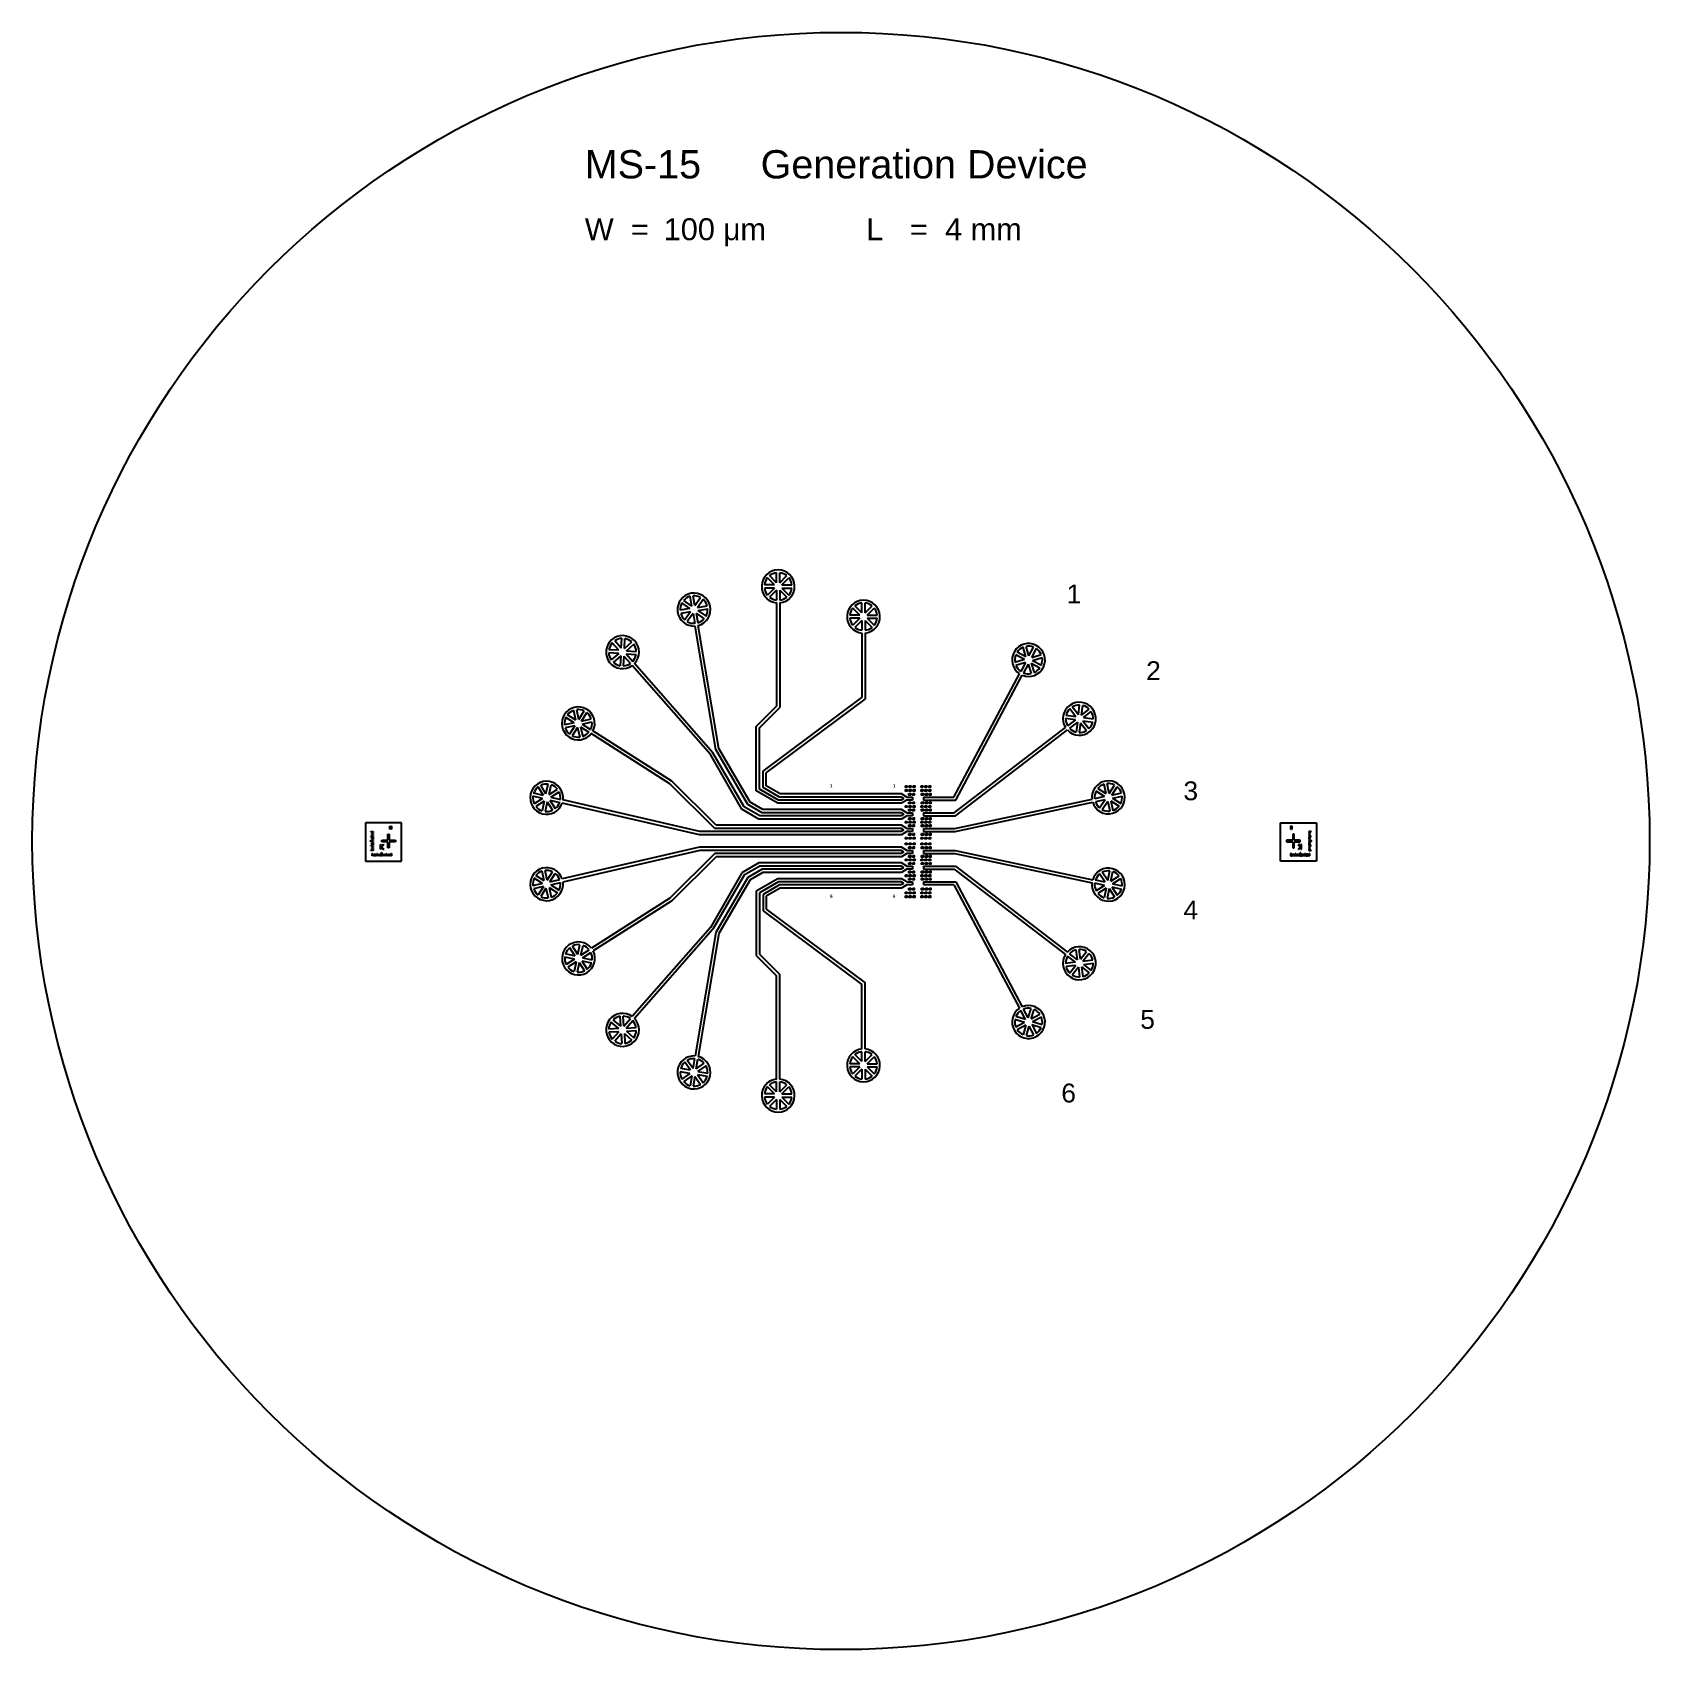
# Model space of a CAD drawing. Header units: millimetres. Extents: x -67206 to 185168, y -386 to 110577.
# Drawn here: x 133668 to 185168, y 0 to 51500 of the extents above; entities that cross this region are included whole.
import ezdxf

# ---------------------------------------------------------------- set-up
doc = ezdxf.new("R2010")
doc.units = ezdxf.units.MM
doc.layers.add('Clear', color=140, linetype='Continuous')
doc.layers.add('Opaque', color=10, linetype='Continuous')
doc.styles.get("Standard").update_dxf_attribs({"font": 'arial.ttf'})

msp = doc.modelspace()

# ---------------------------------------------------------------- linework, layer by layer
at = {"layer": 'Clear'}
for p, q in [((157368, 33333), (157368, 30046)), ((157468, 33333), (157468, 30004)), ((155438, 28665), (154773, 32596)), ((155533, 28700), (154872, 32613)), ((160084, 32372), (160084, 30322)), ((160184, 32372), (160184, 30272)), ((155258, 28503), (152769, 31339)), ((155340, 28562), (152844, 31405)), ((163013, 27150), (165101, 31077)), ((163074, 27050), (165190, 31030)), ((156719, 29396), (157368, 30046)), ((156819, 29355), (157468, 30004)), ((156935, 27975), (160084, 30322)), ((157035, 27925), (160184, 30272)), ((156719, 27347), (156719, 29396)), ((163026, 26650), (166565, 29366)), ((153973, 27575), (151466, 29173)), ((154036, 27654), (151520, 29257)), ((156819, 27404), (156819, 29355)), ((163060, 26550), (166626, 29286)), ((156262, 26764), (155258, 28503)), ((156335, 26837), (155340, 28562)), ((156449, 26914), (155438, 28665)), ((156522, 26987), (155533, 28700)), ((156935, 27453), (156935, 27975)), ((157035, 27510), (157035, 27925)), ((155398, 26150), (153973, 27575)), ((155439, 26250), (154036, 27654)), ((157405, 26950), (156719, 27347)), ((157432, 27050), (156819, 27404)), ((157459, 27150), (156935, 27453)), ((157486, 27250), (157035, 27510)), ((154913, 25950), (150544, 26960)), ((154924, 26050), (150566, 27057)), ((156832, 26550), (156335, 26837)), ((156905, 26650), (156449, 26914)), ((156932, 26750), (156522, 26987)), ((161345, 26950), (157405, 26950)), ((161332, 27050), (157432, 27050)), ((161332, 27150), (157459, 27150)), ((161345, 27250), (157486, 27250)), ((161418, 27100), (161332, 27150)), ((161418, 27100), (161332, 27050)), ((161518, 27150), (161345, 27250)), ((161518, 27050), (161345, 26950)), ((161518, 27150), (161693, 27150)), ((161693, 27050), (161518, 27050)), ((161693, 27150), (161693, 27050)), ((162043, 27150), (162043, 27050)), ((162043, 27150), (163013, 27150)), ((162043, 27050), (163074, 27050)), ((163038, 26150), (167413, 27080)), ((163049, 26050), (167433, 26982)), ((144274, 26325), (144274, 25105)), ((145419, 26325), (144274, 26325)), ((145419, 25105), (145419, 26325)), ((156805, 26450), (156262, 26764)), ((161345, 26450), (156805, 26450)), ((161332, 26550), (156832, 26550)), ((161332, 26650), (156905, 26650)), ((161345, 26750), (156932, 26750)), ((161418, 26600), (161332, 26650)), ((161418, 26600), (161332, 26550)), ((161518, 26650), (161345, 26750)), ((161518, 26550), (161345, 26450)), ((161518, 26650), (161693, 26650)), ((161693, 26550), (161518, 26550)), ((161693, 26650), (161693, 26550)), ((162043, 26650), (162043, 26550)), ((162043, 26650), (163026, 26650)), ((162043, 26550), (163060, 26550)), ((173418, 26325), (174563, 26325)), ((173418, 25105), (173418, 26325)), ((174563, 26325), (174563, 25105)), ((161345, 25950), (154913, 25950)), ((161332, 26050), (154924, 26050)), ((161332, 26150), (155398, 26150)), ((161345, 26250), (155439, 26250)), ((161418, 26100), (161332, 26150)), ((161418, 26100), (161332, 26050)), ((161518, 26150), (161345, 26250)), ((161518, 26050), (161345, 25950)), ((161518, 26150), (161693, 26150)), ((161693, 26050), (161518, 26050)), ((161693, 26150), (161693, 26050)), ((162043, 26150), (162043, 26050)), ((162043, 26150), (163038, 26150)), ((162043, 26050), (163049, 26050)), ((154913, 25550), (150544, 24541)), ((154924, 25450), (150566, 24444)), ((155398, 25350), (153973, 23925)), ((155439, 25250), (154036, 23847)), ((161345, 25550), (154913, 25550)), ((161332, 25450), (154924, 25450)), ((161332, 25350), (155398, 25350)), ((161345, 25250), (155439, 25250)), ((161418, 25400), (161332, 25450)), ((161418, 25400), (161332, 25350)), ((161518, 25450), (161345, 25550)), ((161518, 25350), (161345, 25250)), ((161518, 25450), (161693, 25450)), ((161693, 25350), (161518, 25350)), ((161693, 25450), (161693, 25350)), ((162043, 25450), (162043, 25350)), ((162043, 25450), (163049, 25450)), ((162043, 25350), (163038, 25350)), ((163038, 25350), (167413, 24421)), ((163049, 25450), (167433, 24518)), ((144274, 25105), (145419, 25105)), ((156262, 24737), (155258, 22998)), ((156805, 25050), (156262, 24737)), ((156832, 24950), (156335, 24664)), ((156905, 24850), (156449, 24587)), ((156932, 24750), (156522, 24514)), ((161345, 25050), (156805, 25050)), ((161332, 24950), (156832, 24950)), ((161332, 24850), (156905, 24850)), ((161345, 24750), (156932, 24750)), ((161418, 24900), (161332, 24950)), ((161418, 24900), (161332, 24850)), ((161518, 24950), (161345, 25050)), ((161518, 24850), (161345, 24750)), ((161518, 24950), (161693, 24950)), ((161693, 24850), (161518, 24850)), ((161693, 24950), (161693, 24850)), ((162043, 24950), (162043, 24850)), ((162043, 24950), (163060, 24950)), ((162043, 24850), (163026, 24850)), ((163026, 24850), (166565, 22135)), ((163060, 24950), (166626, 22214)), ((174563, 25105), (173418, 25105)), ((156335, 24664), (155340, 22939)), ((156449, 24587), (155438, 22836)), ((156522, 24514), (155533, 22801)), ((157405, 24550), (156719, 24154)), ((157432, 24450), (156819, 24097)), ((157459, 24350), (156935, 24048)), ((157486, 24250), (157035, 23990)), ((161345, 24550), (157405, 24550)), ((161332, 24450), (157432, 24450)), ((161332, 24350), (157459, 24350)), ((161345, 24250), (157486, 24250)), ((161418, 24400), (161332, 24450)), ((161418, 24400), (161332, 24350)), ((161518, 24450), (161345, 24550)), ((161518, 24350), (161345, 24250)), ((161518, 24450), (161693, 24450)), ((161693, 24350), (161518, 24350)), ((161693, 24450), (161693, 24350)), ((162043, 24450), (162043, 24350)), ((162043, 24450), (163074, 24450)), ((163013, 24350), (162043, 24350)), ((163013, 24350), (165101, 20424)), ((163074, 24450), (165190, 20471)), ((153973, 23925), (151474, 22334)), ((154036, 23847), (151528, 22249)), ((156719, 24154), (156719, 22105)), ((156819, 24097), (156819, 22146)), ((156935, 24048), (156935, 23525)), ((157035, 23990), (157035, 23575)), ((156935, 23525), (160084, 21178)), ((157035, 23575), (160184, 21229)), ((155258, 22998), (152769, 20162)), ((155340, 22939), (152844, 20096)), ((155438, 22836), (154773, 18905)), ((155533, 22801), (154872, 18888)), ((156819, 22146), (157468, 21497)), ((156719, 22105), (157368, 21455)), ((157368, 18167), (157368, 21455)), ((157468, 18167), (157468, 21497)), ((160084, 19128), (160084, 21178)), ((160184, 19128), (160184, 21229))]:
    msp.add_line(p, q, dxfattribs=at)
for points in [[(161468, 27510), (161518, 27510), (161518, 27460), (161468, 27460)], [(161468, 27385), (161518, 27385), (161518, 27335), (161468, 27335)], [(161593, 27510), (161643, 27510), (161643, 27460), (161593, 27460)], [(161593, 27385), (161643, 27385), (161643, 27335), (161593, 27335)], [(161718, 27510), (161768, 27510), (161768, 27460), (161718, 27460)], [(161718, 27385), (161768, 27385), (161768, 27335), (161718, 27335)], [(161968, 27510), (162018, 27510), (162018, 27460), (161968, 27460)], [(161968, 27385), (162018, 27385), (162018, 27335), (161968, 27335)], [(162093, 27510), (162143, 27510), (162143, 27460), (162093, 27460)], [(162093, 27385), (162143, 27385), (162143, 27335), (162093, 27335)], [(162218, 27510), (162268, 27510), (162268, 27460), (162218, 27460)], [(162218, 27385), (162268, 27385), (162268, 27335), (162218, 27335)], [(161468, 26875), (161518, 26875), (161518, 26825), (161468, 26825)], [(161578, 27260), (161628, 27260), (161628, 27210), (161578, 27210)], [(161578, 26990), (161628, 26990), (161628, 26940), (161578, 26940)], [(161593, 26875), (161643, 26875), (161643, 26825), (161593, 26825)], [(161703, 27260), (161753, 27260), (161753, 27210), (161703, 27210)], [(161703, 26990), (161753, 26990), (161753, 26940), (161703, 26940)], [(161718, 26875), (161768, 26875), (161768, 26825), (161718, 26825)], [(161968, 26875), (162018, 26875), (162018, 26825), (161968, 26825)], [(161983, 27260), (162033, 27260), (162033, 27210), (161983, 27210)], [(161983, 26990), (162033, 26990), (162033, 26940), (161983, 26940)], [(162093, 26875), (162143, 26875), (162143, 26825), (162093, 26825)], [(162108, 27260), (162158, 27260), (162158, 27210), (162108, 27210)], [(162108, 26990), (162158, 26990), (162158, 26940), (162108, 26940)], [(162218, 26875), (162268, 26875), (162268, 26825), (162218, 26825)], [(162233, 27260), (162283, 27260), (162283, 27210), (162233, 27210)], [(162233, 26990), (162283, 26990), (162283, 26940), (162233, 26940)], [(161468, 26375), (161518, 26375), (161518, 26325), (161468, 26325)], [(161578, 26760), (161628, 26760), (161628, 26710), (161578, 26710)], [(161578, 26490), (161628, 26490), (161628, 26440), (161578, 26440)], [(161593, 26375), (161643, 26375), (161643, 26325), (161593, 26325)], [(161703, 26760), (161753, 26760), (161753, 26710), (161703, 26710)], [(161703, 26490), (161753, 26490), (161753, 26440), (161703, 26440)], [(161718, 26375), (161768, 26375), (161768, 26325), (161718, 26325)], [(161968, 26375), (162018, 26375), (162018, 26325), (161968, 26325)], [(161983, 26760), (162033, 26760), (162033, 26710), (161983, 26710)], [(161983, 26490), (162033, 26490), (162033, 26440), (161983, 26440)], [(162093, 26375), (162143, 26375), (162143, 26325), (162093, 26325)], [(162108, 26760), (162158, 26760), (162158, 26710), (162108, 26710)], [(162108, 26490), (162158, 26490), (162158, 26440), (162108, 26440)], [(162218, 26375), (162268, 26375), (162268, 26325), (162218, 26325)], [(162233, 26760), (162283, 26760), (162283, 26710), (162233, 26710)], [(162233, 26490), (162283, 26490), (162283, 26440), (162233, 26440)], [(161468, 25865), (161518, 25865), (161518, 25815), (161468, 25815)], [(161578, 26260), (161628, 26260), (161628, 26210), (161578, 26210)], [(161578, 25990), (161628, 25990), (161628, 25940), (161578, 25940)], [(161593, 25865), (161643, 25865), (161643, 25815), (161593, 25815)], [(161703, 26260), (161753, 26260), (161753, 26210), (161703, 26210)], [(161703, 25990), (161753, 25990), (161753, 25940), (161703, 25940)], [(161718, 25865), (161768, 25865), (161768, 25815), (161718, 25815)], [(161968, 25865), (162018, 25865), (162018, 25815), (161968, 25815)], [(161983, 26260), (162033, 26260), (162033, 26210), (161983, 26210)], [(161983, 25990), (162033, 25990), (162033, 25940), (161983, 25940)], [(162093, 25865), (162143, 25865), (162143, 25815), (162093, 25815)], [(162108, 26260), (162158, 26260), (162158, 26210), (162108, 26210)], [(162108, 25990), (162158, 25990), (162158, 25940), (162108, 25940)], [(162218, 25865), (162268, 25865), (162268, 25815), (162218, 25815)], [(162233, 26260), (162283, 26260), (162283, 26210), (162233, 26210)], [(162233, 25990), (162283, 25990), (162283, 25940), (162233, 25940)], [(161468, 25685), (161518, 25685), (161518, 25635), (161468, 25635)], [(161578, 25560), (161628, 25560), (161628, 25510), (161578, 25510)], [(161578, 25290), (161628, 25290), (161628, 25240), (161578, 25240)], [(161593, 25685), (161643, 25685), (161643, 25635), (161593, 25635)], [(161703, 25560), (161753, 25560), (161753, 25510), (161703, 25510)], [(161703, 25290), (161753, 25290), (161753, 25240), (161703, 25240)], [(161718, 25685), (161768, 25685), (161768, 25635), (161718, 25635)], [(161968, 25685), (162018, 25685), (162018, 25635), (161968, 25635)], [(161983, 25560), (162033, 25560), (162033, 25510), (161983, 25510)], [(161983, 25290), (162033, 25290), (162033, 25240), (161983, 25240)], [(162093, 25685), (162143, 25685), (162143, 25635), (162093, 25635)], [(162108, 25560), (162158, 25560), (162158, 25510), (162108, 25510)], [(162108, 25290), (162158, 25290), (162158, 25240), (162108, 25240)], [(162218, 25685), (162268, 25685), (162268, 25635), (162218, 25635)], [(162233, 25560), (162283, 25560), (162283, 25510), (162233, 25510)], [(162233, 25290), (162283, 25290), (162283, 25240), (162233, 25240)], [(161468, 25175), (161518, 25175), (161518, 25125), (161468, 25125)], [(161578, 25060), (161628, 25060), (161628, 25010), (161578, 25010)], [(161578, 24790), (161628, 24790), (161628, 24740), (161578, 24740)], [(161593, 25175), (161643, 25175), (161643, 25125), (161593, 25125)], [(161703, 25060), (161753, 25060), (161753, 25010), (161703, 25010)], [(161703, 24790), (161753, 24790), (161753, 24740), (161703, 24740)], [(161718, 25175), (161768, 25175), (161768, 25125), (161718, 25125)], [(161968, 25175), (162018, 25175), (162018, 25125), (161968, 25125)], [(161983, 25060), (162033, 25060), (162033, 25010), (161983, 25010)], [(161983, 24790), (162033, 24790), (162033, 24740), (161983, 24740)], [(162093, 25175), (162143, 25175), (162143, 25125), (162093, 25125)], [(162108, 25060), (162158, 25060), (162158, 25010), (162108, 25010)], [(162108, 24790), (162158, 24790), (162158, 24740), (162108, 24740)], [(162218, 25175), (162268, 25175), (162268, 25125), (162218, 25125)], [(162233, 25060), (162283, 25060), (162283, 25010), (162233, 25010)], [(162233, 24790), (162283, 24790), (162283, 24740), (162233, 24740)], [(161468, 24675), (161518, 24675), (161518, 24625), (161468, 24625)], [(161578, 24560), (161628, 24560), (161628, 24510), (161578, 24510)], [(161578, 24250), (161628, 24250), (161628, 24200), (161578, 24200)], [(161593, 24675), (161643, 24675), (161643, 24625), (161593, 24625)], [(161703, 24560), (161753, 24560), (161753, 24510), (161703, 24510)], [(161703, 24250), (161753, 24250), (161753, 24200), (161703, 24200)], [(161718, 24675), (161768, 24675), (161768, 24625), (161718, 24625)], [(161968, 24675), (162018, 24675), (162018, 24625), (161968, 24625)], [(161983, 24560), (162033, 24560), (162033, 24510), (161983, 24510)], [(161983, 24250), (162033, 24250), (162033, 24200), (161983, 24200)], [(162093, 24675), (162143, 24675), (162143, 24625), (162093, 24625)], [(162108, 24560), (162158, 24560), (162158, 24510), (162108, 24510)], [(162108, 24250), (162158, 24250), (162158, 24200), (162108, 24200)], [(162218, 24675), (162268, 24675), (162268, 24625), (162218, 24625)], [(162233, 24560), (162283, 24560), (162283, 24510), (162233, 24510)], [(162233, 24250), (162283, 24250), (162283, 24200), (162233, 24200)], [(161468, 24125), (161518, 24125), (161518, 24075), (161468, 24075)], [(161468, 24000), (161518, 24000), (161518, 23950), (161468, 23950)], [(161593, 24125), (161643, 24125), (161643, 24075), (161593, 24075)], [(161593, 24000), (161643, 24000), (161643, 23950), (161593, 23950)], [(161718, 24125), (161768, 24125), (161768, 24075), (161718, 24075)], [(161718, 24000), (161768, 24000), (161768, 23950), (161718, 23950)], [(161968, 24125), (162018, 24125), (162018, 24075), (161968, 24075)], [(161968, 24000), (162018, 24000), (162018, 23950), (161968, 23950)], [(162093, 24125), (162143, 24125), (162143, 24075), (162093, 24075)], [(162093, 24000), (162143, 24000), (162143, 23950), (162093, 23950)], [(162218, 24125), (162268, 24125), (162268, 24075), (162218, 24075)], [(162218, 24000), (162268, 24000), (162268, 23950), (162218, 23950)]]:
    msp.add_lwpolyline(points, close=True, dxfattribs=at)
for centre, start, end in [((157418, 33856), 275.465, 264.535), ((154735, 33120), 285.0601, 274.13), ((160134, 32895), 275.465, 264.535), ((152462, 31765), 316.7351, 305.8051), ((165391, 31515), 247.465, 236.535), ((151052, 29496), 332.962, 322.032), ((167010, 29644), 222.965, 212.035), ((150046, 27126), 352.4577, 341.5276), ((167934, 27140), 197.465, 186.535), ((150046, 24375), 18.4724, 7.5423), ((167934, 24361), 173.465, 162.535), ((151060, 22011), 37.968, 27.038), ((167010, 21857), 147.965, 137.035), ((152462, 19736), 54.1949, 43.2649), ((165391, 19986), 123.465, 112.535), ((160134, 18606), 95.465, 84.535), ((154735, 18381), 85.87, 74.9399), ((157418, 17645), 95.465, 84.535)]:
    msp.add_arc(centre, 525, start, end, dxfattribs=at)
at = {"layer": 'Opaque'}
for p, q in [((157298, 33906), (157075, 34129)), ((157369, 33976), (157145, 34200)), ((157369, 33976), (157369, 34292)), ((157468, 33976), (157468, 34292)), ((157468, 33976), (157692, 34200)), ((157539, 33906), (157762, 34129)), ((154666, 33230), (154613, 33542)), ((154764, 33247), (154712, 33558)), ((154764, 33247), (154947, 33504)), ((157298, 33906), (156982, 33906)), ((157298, 33806), (156982, 33806)), ((157298, 33806), (157075, 33583)), ((157369, 33735), (157145, 33512)), ((157369, 33735), (157369, 33420)), ((157468, 33735), (157692, 33512)), ((157468, 33735), (157468, 33420)), ((157539, 33906), (157855, 33906)), ((157539, 33806), (157762, 33583)), ((157539, 33806), (157855, 33806)), ((154608, 33149), (154297, 33096)), ((154625, 33051), (154313, 32998)), ((154608, 33149), (154351, 33332)), ((154666, 33230), (154409, 33413)), ((154625, 33051), (154442, 32793)), ((154706, 32993), (154523, 32735)), ((154706, 32993), (154759, 32681)), ((154805, 33009), (155062, 32826)), ((154805, 33009), (154857, 32698)), ((154846, 33189), (155029, 33447)), ((154846, 33189), (155157, 33242)), ((154862, 33091), (155174, 33143)), ((154862, 33091), (155120, 32908)), ((160013, 32945), (159790, 33168)), ((160084, 33016), (159861, 33239)), ((160084, 33016), (160084, 33332)), ((160184, 33016), (160184, 33332)), ((160184, 33016), (160407, 33239)), ((160254, 32945), (160478, 33168)), ((160013, 32945), (159698, 32945)), ((160013, 32845), (159698, 32845)), ((160013, 32845), (159790, 32622)), ((160084, 32775), (159861, 32551)), ((160084, 32775), (160084, 32459)), ((160184, 32775), (160407, 32551)), ((160184, 32775), (160184, 32459)), ((160254, 32945), (160570, 32945)), ((160254, 32845), (160478, 32622)), ((160254, 32845), (160570, 32845)), ((152345, 31822), (152137, 32060)), ((152420, 31888), (152212, 32126)), ((152420, 31888), (152441, 32204)), ((152520, 31882), (152540, 32197)), ((152520, 31882), (152757, 32090)), ((152586, 31807), (152823, 32015)), ((165403, 31645), (165311, 31947)), ((152339, 31723), (152023, 31743)), ((152345, 31822), (152030, 31843)), ((152339, 31723), (152101, 31514)), ((152404, 31648), (152167, 31439)), ((152404, 31648), (152384, 31333)), ((152504, 31641), (152484, 31326)), ((152504, 31641), (152712, 31404)), ((152579, 31707), (152894, 31687)), ((152579, 31707), (152787, 31470)), ((152586, 31807), (152901, 31786)), ((165261, 31528), (164959, 31435)), ((165261, 31528), (164982, 31676)), ((165290, 31432), (164988, 31340)), ((165308, 31616), (165029, 31764)), ((165290, 31432), (165142, 31153)), ((165308, 31616), (165216, 31918)), ((165403, 31645), (165552, 31924)), ((165491, 31598), (165640, 31877)), ((165491, 31598), (165794, 31690)), ((165521, 31503), (165823, 31595)), ((165521, 31503), (165800, 31354)), ((165378, 31385), (165230, 31106)), ((165378, 31385), (165471, 31083)), ((165474, 31414), (165753, 31266)), ((165474, 31414), (165566, 31112)), ((150977, 29602), (150909, 29911)), ((151075, 29624), (151006, 29932)), ((151075, 29624), (151244, 29890)), ((166897, 29709), (166705, 29960)), ((166976, 29770), (166784, 30021)), ((166976, 29770), (167018, 30083)), ((167075, 29757), (167117, 30070)), ((167075, 29757), (167326, 29949)), ((167136, 29678), (167387, 29870)), ((150924, 29518), (150615, 29450)), ((150945, 29421), (150637, 29352)), ((150924, 29518), (150657, 29688)), ((150977, 29602), (150711, 29772)), ((150945, 29421), (150775, 29154)), ((151029, 29367), (150860, 29101)), ((151029, 29367), (151098, 29059)), ((151127, 29389), (151195, 29080)), ((151127, 29389), (151393, 29219)), ((151159, 29570), (151329, 29837)), ((151159, 29570), (151467, 29639)), ((151180, 29473), (151489, 29541)), ((151180, 29473), (151447, 29303)), ((166884, 29610), (166571, 29652)), ((166897, 29709), (166584, 29751)), ((166884, 29610), (166634, 29418)), ((166945, 29531), (166694, 29339)), ((166945, 29531), (166904, 29218)), ((167044, 29518), (167003, 29205)), ((167044, 29518), (167236, 29268)), ((167123, 29579), (167315, 29328)), ((167123, 29579), (167436, 29538)), ((167136, 29678), (167449, 29637)), ((149940, 27202), (149772, 27470)), ((150024, 27255), (149857, 27523)), ((150024, 27255), (150095, 27562)), ((150122, 27232), (150193, 27540)), ((150122, 27232), (150389, 27400)), ((150174, 27147), (150442, 27315)), ((167806, 27164), (167541, 27336)), ((167860, 27247), (167595, 27419)), ((167860, 27247), (167795, 27556)), ((167958, 27268), (167892, 27577)), ((167958, 27268), (168130, 27533)), ((168042, 27214), (168214, 27479)), ((149917, 27104), (149609, 27176)), ((149940, 27202), (149632, 27273)), ((149917, 27104), (149649, 26937)), ((149970, 27020), (149702, 26852)), ((149970, 27020), (149899, 26712)), ((150067, 26997), (149996, 26690)), ((150067, 26997), (150235, 26729)), ((150152, 27050), (150319, 26782)), ((150152, 27050), (150460, 26979)), ((150174, 27147), (150482, 27076)), ((167806, 27164), (167497, 27098)), ((167827, 27066), (167518, 27000)), ((167827, 27066), (167655, 26801)), ((167910, 27012), (167738, 26747)), ((167910, 27012), (167976, 26703)), ((168008, 27032), (168074, 26723)), ((168008, 27032), (168273, 26860)), ((168042, 27214), (168351, 27279)), ((168062, 27116), (168371, 27182)), ((168062, 27116), (168327, 26944)), ((144424, 25744), (144424, 25756)), ((144424, 25756), (144524, 25756)), ((144449, 26044), (144449, 26056)), ((144449, 26056), (144524, 26056)), ((144524, 26044), (144449, 26044)), ((144449, 25894), (144449, 25906)), ((144449, 25906), (144524, 25906)), ((144524, 25894), (144449, 25894)), ((144474, 26014), (144474, 26026)), ((144474, 26026), (144524, 26026)), ((144524, 26014), (144474, 26014)), ((144474, 25984), (144474, 25996)), ((144474, 25996), (144524, 25996)), ((144524, 25984), (144474, 25984)), ((144474, 25954), (144474, 25966)), ((144474, 25966), (144524, 25966)), ((144524, 25954), (144474, 25954)), ((144474, 25924), (144474, 25936)), ((144474, 25936), (144524, 25936)), ((144524, 25924), (144474, 25924)), ((144474, 25864), (144474, 25876)), ((144474, 25876), (144524, 25876)), ((144524, 25864), (144474, 25864)), ((144474, 25834), (144474, 25846)), ((144474, 25846), (144524, 25846)), ((144524, 25834), (144474, 25834)), ((144474, 25804), (144474, 25816)), ((144474, 25816), (144524, 25816)), ((144524, 25804), (144474, 25804)), ((144474, 25774), (144474, 25786)), ((144474, 25786), (144524, 25786)), ((144524, 25774), (144474, 25774)), ((144524, 26056), (144524, 26044)), ((144524, 26026), (144524, 26014)), ((144524, 25996), (144524, 25984)), ((144524, 25966), (144524, 25954)), ((144524, 25936), (144524, 25924)), ((144524, 25906), (144524, 25894)), ((144524, 25876), (144524, 25864)), ((144524, 25846), (144524, 25834)), ((144524, 25816), (144524, 25804)), ((144524, 25786), (144524, 25774)), ((144524, 25756), (144524, 25744)), ((144792, 25772), (144992, 25772)), ((144792, 25728), (144792, 25772)), ((144992, 25772), (144992, 25972)), ((144992, 25972), (145036, 25972)), ((145036, 25972), (145036, 25772)), ((145036, 25772), (145236, 25772)), ((145051, 26125), (145051, 26225)), ((145051, 26225), (145063, 26225)), ((145063, 26125), (145051, 26125)), ((145063, 26225), (145063, 26125)), ((145088, 26125), (145088, 26225)), ((145088, 26225), (145100, 26225)), ((145100, 26125), (145088, 26125)), ((145100, 26225), (145100, 26125)), ((145236, 25772), (145236, 25728)), ((173801, 25772), (173601, 25772)), ((173601, 25772), (173601, 25728)), ((173749, 26225), (173737, 26225)), ((173737, 26225), (173737, 26125)), ((173737, 26125), (173749, 26125)), ((173749, 26125), (173749, 26225)), ((173786, 26225), (173774, 26225)), ((173774, 26225), (173774, 26125)), ((173774, 26125), (173786, 26125)), ((173786, 26125), (173786, 26225)), ((173845, 25972), (173801, 25972)), ((173801, 25972), (173801, 25772)), ((173845, 25772), (173845, 25972)), ((174045, 25772), (173845, 25772)), ((174045, 25728), (174045, 25772)), ((174388, 26056), (174313, 26056)), ((174313, 26056), (174313, 26044)), ((174313, 26044), (174388, 26044)), ((174363, 26026), (174313, 26026)), ((174313, 26026), (174313, 26014)), ((174313, 26014), (174363, 26014)), ((174363, 25996), (174313, 25996)), ((174313, 25996), (174313, 25984)), ((174313, 25984), (174363, 25984)), ((174363, 25966), (174313, 25966)), ((174313, 25966), (174313, 25954)), ((174313, 25954), (174363, 25954)), ((174363, 25936), (174313, 25936)), ((174313, 25936), (174313, 25924)), ((174313, 25924), (174363, 25924)), ((174388, 25906), (174313, 25906)), ((174313, 25906), (174313, 25894)), ((174313, 25894), (174388, 25894)), ((174363, 25876), (174313, 25876)), ((174313, 25876), (174313, 25864)), ((174313, 25864), (174363, 25864)), ((174363, 25846), (174313, 25846)), ((174313, 25846), (174313, 25834)), ((174313, 25834), (174363, 25834)), ((174363, 25816), (174313, 25816)), ((174313, 25816), (174313, 25804)), ((174313, 25804), (174363, 25804)), ((174363, 25786), (174313, 25786)), ((174313, 25786), (174313, 25774)), ((174313, 25774), (174363, 25774)), ((174413, 25756), (174313, 25756)), ((174313, 25756), (174313, 25744)), ((174363, 26014), (174363, 26026)), ((174363, 25984), (174363, 25996)), ((174363, 25954), (174363, 25966)), ((174363, 25924), (174363, 25936)), ((174363, 25864), (174363, 25876)), ((174363, 25834), (174363, 25846)), ((174363, 25804), (174363, 25816)), ((174363, 25774), (174363, 25786)), ((174388, 26044), (174388, 26056)), ((174388, 25894), (174388, 25906)), ((174413, 25744), (174413, 25756)), ((144524, 25744), (144424, 25744)), ((144449, 25594), (144449, 25606)), ((144449, 25606), (144524, 25606)), ((144524, 25594), (144449, 25594)), ((144449, 25444), (144449, 25456)), ((144449, 25456), (144524, 25456)), ((144524, 25444), (144449, 25444)), ((144474, 25714), (144474, 25726)), ((144474, 25726), (144524, 25726)), ((144524, 25714), (144474, 25714)), ((144474, 25684), (144474, 25696)), ((144474, 25696), (144524, 25696)), ((144524, 25684), (144474, 25684)), ((144474, 25654), (144474, 25666)), ((144474, 25666), (144524, 25666)), ((144524, 25654), (144474, 25654)), ((144474, 25624), (144474, 25636)), ((144474, 25636), (144524, 25636)), ((144524, 25624), (144474, 25624)), ((144474, 25564), (144474, 25576)), ((144474, 25576), (144524, 25576)), ((144524, 25564), (144474, 25564)), ((144474, 25534), (144474, 25546)), ((144474, 25546), (144524, 25546)), ((144524, 25534), (144474, 25534)), ((144474, 25504), (144474, 25516)), ((144474, 25516), (144524, 25516)), ((144524, 25504), (144474, 25504)), ((144474, 25474), (144474, 25486)), ((144474, 25486), (144524, 25486)), ((144524, 25474), (144474, 25474)), ((144489, 25280), (144489, 25355)), ((144489, 25355), (144501, 25355)), ((144501, 25280), (144489, 25280)), ((144501, 25355), (144501, 25280)), ((144519, 25280), (144519, 25330)), ((144519, 25330), (144531, 25330)), ((144531, 25280), (144519, 25280)), ((144524, 25726), (144524, 25714)), ((144524, 25696), (144524, 25684)), ((144524, 25666), (144524, 25654)), ((144524, 25636), (144524, 25624)), ((144524, 25606), (144524, 25594)), ((144524, 25576), (144524, 25564)), ((144524, 25546), (144524, 25534)), ((144524, 25516), (144524, 25504)), ((144524, 25486), (144524, 25474)), ((144524, 25456), (144524, 25444)), ((144531, 25330), (144531, 25280)), ((144549, 25280), (144549, 25330)), ((144549, 25330), (144561, 25330)), ((144561, 25280), (144549, 25280)), ((144561, 25330), (144561, 25280)), ((144579, 25280), (144579, 25330)), ((144579, 25330), (144591, 25330)), ((144591, 25280), (144579, 25280)), ((144591, 25330), (144591, 25280)), ((144609, 25280), (144609, 25330)), ((144609, 25330), (144621, 25330)), ((144621, 25280), (144609, 25280)), ((144621, 25330), (144621, 25280)), ((144639, 25280), (144639, 25355)), ((144639, 25355), (144651, 25355)), ((144651, 25280), (144639, 25280)), ((144651, 25355), (144651, 25280)), ((144669, 25280), (144669, 25330)), ((144669, 25330), (144681, 25330)), ((144681, 25280), (144669, 25280)), ((144681, 25330), (144681, 25280)), ((144699, 25280), (144699, 25330)), ((144699, 25330), (144711, 25330)), ((144711, 25280), (144699, 25280)), ((144711, 25330), (144711, 25280)), ((144729, 25280), (144729, 25330)), ((144729, 25330), (144741, 25330)), ((144741, 25280), (144729, 25280)), ((144741, 25330), (144741, 25280)), ((144751, 25637), (144771, 25637)), ((144751, 25487), (144751, 25637)), ((144771, 25487), (144751, 25487)), ((144759, 25280), (144759, 25330)), ((144759, 25330), (144771, 25330)), ((144771, 25280), (144759, 25280)), ((144771, 25576), (144841, 25647)), ((144771, 25637), (144771, 25576)), ((144771, 25548), (144771, 25487)), ((144771, 25548), (144841, 25477)), ((144771, 25330), (144771, 25280)), ((144785, 25562), (144856, 25633)), ((144785, 25562), (144856, 25491)), ((144789, 25280), (144789, 25380)), ((144789, 25380), (144801, 25380)), ((144801, 25280), (144789, 25280)), ((144992, 25728), (144792, 25728)), ((144801, 25380), (144801, 25280)), ((144819, 25280), (144819, 25330)), ((144819, 25330), (144831, 25330)), ((144831, 25280), (144819, 25280)), ((144831, 25330), (144831, 25280)), ((144841, 25647), (144856, 25633)), ((144841, 25477), (144856, 25491)), ((144849, 25280), (144849, 25330)), ((144849, 25330), (144861, 25330)), ((144861, 25280), (144849, 25280)), ((144861, 25330), (144861, 25280)), ((144879, 25280), (144879, 25330)), ((144879, 25330), (144891, 25330)), ((144891, 25280), (144879, 25280)), ((144891, 25330), (144891, 25280)), ((144909, 25280), (144909, 25330)), ((144909, 25330), (144921, 25330)), ((144921, 25280), (144909, 25280)), ((144921, 25330), (144921, 25280)), ((144939, 25280), (144939, 25355)), ((144939, 25355), (144951, 25355)), ((144951, 25280), (144939, 25280)), ((144951, 25355), (144951, 25280)), ((144969, 25280), (144969, 25330)), ((144969, 25330), (144981, 25330)), ((144981, 25280), (144969, 25280)), ((144981, 25330), (144981, 25280)), ((144992, 25528), (144992, 25728)), ((145036, 25528), (144992, 25528)), ((144999, 25280), (144999, 25330)), ((144999, 25330), (145011, 25330)), ((145011, 25280), (144999, 25280)), ((145011, 25330), (145011, 25280)), ((145029, 25280), (145029, 25330)), ((145029, 25330), (145041, 25330)), ((145041, 25280), (145029, 25280)), ((145236, 25728), (145036, 25728)), ((145036, 25728), (145036, 25528)), ((145041, 25330), (145041, 25280)), ((145059, 25280), (145059, 25330)), ((145059, 25330), (145071, 25330)), ((145071, 25280), (145059, 25280)), ((145071, 25330), (145071, 25280)), ((145089, 25280), (145089, 25355)), ((145089, 25355), (145101, 25355)), ((145101, 25280), (145089, 25280)), ((145101, 25355), (145101, 25280)), ((173601, 25728), (173801, 25728)), ((173748, 25355), (173736, 25355)), ((173736, 25355), (173736, 25280)), ((173736, 25280), (173748, 25280)), ((173748, 25280), (173748, 25355)), ((173778, 25330), (173766, 25330)), ((173766, 25330), (173766, 25280)), ((173766, 25280), (173778, 25280)), ((173778, 25280), (173778, 25330)), ((173808, 25330), (173796, 25330)), ((173796, 25330), (173796, 25280)), ((173796, 25280), (173808, 25280)), ((173801, 25728), (173801, 25528)), ((173801, 25528), (173845, 25528)), ((173808, 25280), (173808, 25330)), ((173838, 25330), (173826, 25330)), ((173826, 25330), (173826, 25280)), ((173826, 25280), (173838, 25280)), ((173838, 25280), (173838, 25330)), ((173845, 25528), (173845, 25728)), ((173845, 25728), (174045, 25728)), ((173868, 25330), (173856, 25330)), ((173856, 25330), (173856, 25280)), ((173856, 25280), (173868, 25280)), ((173868, 25280), (173868, 25330)), ((173898, 25355), (173886, 25355)), ((173886, 25355), (173886, 25280)), ((173886, 25280), (173898, 25280)), ((173898, 25280), (173898, 25355)), ((173928, 25330), (173916, 25330)), ((173916, 25330), (173916, 25280)), ((173916, 25280), (173928, 25280)), ((173928, 25280), (173928, 25330)), ((173958, 25330), (173946, 25330)), ((173946, 25330), (173946, 25280)), ((173946, 25280), (173958, 25280)), ((173958, 25280), (173958, 25330)), ((173988, 25330), (173976, 25330)), ((173976, 25330), (173976, 25280)), ((173976, 25280), (173988, 25280)), ((173996, 25647), (173981, 25633)), ((174052, 25562), (173981, 25633)), ((174052, 25562), (173981, 25491)), ((173996, 25477), (173981, 25491)), ((173988, 25280), (173988, 25330)), ((174066, 25576), (173996, 25647)), ((174066, 25548), (173996, 25477)), ((174018, 25330), (174006, 25330)), ((174006, 25330), (174006, 25280)), ((174006, 25280), (174018, 25280)), ((174018, 25280), (174018, 25330)), ((174048, 25380), (174036, 25380)), ((174036, 25380), (174036, 25280)), ((174036, 25280), (174048, 25280)), ((174048, 25280), (174048, 25380)), ((174086, 25637), (174066, 25637)), ((174066, 25637), (174066, 25576)), ((174066, 25548), (174066, 25487)), ((174066, 25487), (174086, 25487)), ((174078, 25330), (174066, 25330)), ((174066, 25330), (174066, 25280)), ((174066, 25280), (174078, 25280)), ((174078, 25280), (174078, 25330)), ((174086, 25487), (174086, 25637)), ((174108, 25330), (174096, 25330)), ((174096, 25330), (174096, 25280)), ((174096, 25280), (174108, 25280)), ((174108, 25280), (174108, 25330)), ((174138, 25330), (174126, 25330)), ((174126, 25330), (174126, 25280)), ((174126, 25280), (174138, 25280)), ((174138, 25280), (174138, 25330)), ((174168, 25330), (174156, 25330)), ((174156, 25330), (174156, 25280)), ((174156, 25280), (174168, 25280)), ((174168, 25280), (174168, 25330)), ((174198, 25355), (174186, 25355)), ((174186, 25355), (174186, 25280)), ((174186, 25280), (174198, 25280)), ((174198, 25280), (174198, 25355)), ((174228, 25330), (174216, 25330)), ((174216, 25330), (174216, 25280)), ((174216, 25280), (174228, 25280)), ((174228, 25280), (174228, 25330)), ((174258, 25330), (174246, 25330)), ((174246, 25330), (174246, 25280)), ((174246, 25280), (174258, 25280)), ((174258, 25280), (174258, 25330)), ((174288, 25330), (174276, 25330)), ((174276, 25330), (174276, 25280)), ((174276, 25280), (174288, 25280)), ((174288, 25280), (174288, 25330)), ((174318, 25330), (174306, 25330)), ((174306, 25330), (174306, 25280)), ((174306, 25280), (174318, 25280)), ((174313, 25744), (174413, 25744)), ((174363, 25726), (174313, 25726)), ((174313, 25726), (174313, 25714)), ((174313, 25714), (174363, 25714)), ((174363, 25696), (174313, 25696)), ((174313, 25696), (174313, 25684)), ((174313, 25684), (174363, 25684)), ((174363, 25666), (174313, 25666)), ((174313, 25666), (174313, 25654)), ((174313, 25654), (174363, 25654)), ((174363, 25636), (174313, 25636)), ((174313, 25636), (174313, 25624)), ((174313, 25624), (174363, 25624)), ((174388, 25606), (174313, 25606)), ((174313, 25606), (174313, 25594)), ((174313, 25594), (174388, 25594)), ((174363, 25576), (174313, 25576)), ((174313, 25576), (174313, 25564)), ((174313, 25564), (174363, 25564)), ((174363, 25546), (174313, 25546)), ((174313, 25546), (174313, 25534)), ((174313, 25534), (174363, 25534)), ((174363, 25516), (174313, 25516)), ((174313, 25516), (174313, 25504)), ((174313, 25504), (174363, 25504)), ((174363, 25486), (174313, 25486)), ((174313, 25486), (174313, 25474)), ((174313, 25474), (174363, 25474)), ((174388, 25456), (174313, 25456)), ((174313, 25456), (174313, 25444)), ((174313, 25444), (174388, 25444)), ((174318, 25280), (174318, 25330)), ((174348, 25355), (174336, 25355)), ((174336, 25355), (174336, 25280)), ((174336, 25280), (174348, 25280)), ((174348, 25280), (174348, 25355)), ((174363, 25714), (174363, 25726)), ((174363, 25684), (174363, 25696)), ((174363, 25654), (174363, 25666)), ((174363, 25624), (174363, 25636)), ((174363, 25564), (174363, 25576)), ((174363, 25534), (174363, 25546)), ((174363, 25504), (174363, 25516)), ((174363, 25474), (174363, 25486)), ((174388, 25594), (174388, 25606)), ((174388, 25444), (174388, 25456)), ((149970, 24481), (149899, 24789)), ((150067, 24503), (149996, 24811)), ((150067, 24503), (150235, 24771)), ((167910, 24489), (167738, 24754)), ((167910, 24489), (167976, 24798)), ((168008, 24468), (168074, 24777)), ((149917, 24396), (149609, 24325)), ((149940, 24299), (149632, 24228)), ((149917, 24396), (149649, 24564)), ((149970, 24481), (149702, 24648)), ((149940, 24299), (149772, 24031)), ((150024, 24246), (149857, 23978)), ((150024, 24246), (150095, 23938)), ((150122, 24269), (150389, 24101)), ((150122, 24269), (150193, 23961)), ((150152, 24451), (150319, 24718)), ((150152, 24451), (150460, 24522)), ((150174, 24353), (150482, 24424)), ((150174, 24353), (150442, 24186)), ((167806, 24337), (167497, 24403)), ((167827, 24435), (167518, 24500)), ((167806, 24337), (167541, 24165)), ((167860, 24253), (167595, 24081)), ((167827, 24435), (167655, 24700)), ((167860, 24253), (167795, 23944)), ((167958, 24233), (167892, 23924)), ((167958, 24233), (168130, 23968)), ((168008, 24468), (168273, 24640)), ((168042, 24287), (168351, 24221)), ((168042, 24287), (168214, 24022)), ((168062, 24385), (168327, 24557)), ((168062, 24385), (168371, 24319)), ((150954, 22085), (150645, 22154)), ((150954, 22085), (150784, 22352)), ((151038, 22139), (150868, 22405)), ((151038, 22139), (151106, 22447)), ((151135, 22117), (151204, 22426)), ((151135, 22117), (151402, 22287)), ((151189, 22033), (151455, 22203)), ((166945, 21970), (166694, 22162)), ((166945, 21970), (166904, 22283)), ((167044, 21983), (167003, 22296)), ((167044, 21983), (167236, 22233)), ((167123, 21922), (167315, 22172)), ((150932, 21988), (150624, 22056)), ((150932, 21988), (150666, 21818)), ((150986, 21904), (150719, 21734)), ((150986, 21904), (150917, 21595)), ((151083, 21882), (151015, 21574)), ((151083, 21882), (151253, 21616)), ((151167, 21936), (151476, 21867)), ((151167, 21936), (151337, 21669)), ((151189, 22033), (151497, 21965)), ((166884, 21890), (166571, 21849)), ((166897, 21791), (166584, 21750)), ((166884, 21890), (166634, 22083)), ((166897, 21791), (166705, 21541)), ((166976, 21731), (166784, 21480)), ((166976, 21731), (167018, 21417)), ((167075, 21744), (167326, 21551)), ((167075, 21744), (167117, 21430)), ((167123, 21922), (167436, 21963)), ((167136, 21823), (167449, 21864)), ((167136, 21823), (167387, 21630)), ((152404, 19853), (152384, 20168)), ((152504, 19859), (152484, 20175)), ((152504, 19859), (152712, 20097)), ((165290, 20069), (164988, 20161)), ((165290, 20069), (165142, 20348)), ((165378, 20115), (165230, 20394)), ((165378, 20115), (165471, 20418)), ((165474, 20086), (165566, 20388)), ((165474, 20086), (165753, 20235)), ((165521, 19998), (165800, 20146)), ((152339, 19778), (152023, 19757)), ((152345, 19678), (152030, 19658)), ((152339, 19778), (152101, 19986)), ((152345, 19678), (152137, 19441)), ((152404, 19853), (152167, 20061)), ((152420, 19612), (152212, 19375)), ((152420, 19612), (152441, 19297)), ((152520, 19619), (152540, 19304)), ((152520, 19619), (152757, 19411)), ((152579, 19794), (152787, 20031)), ((152579, 19794), (152894, 19814)), ((152586, 19694), (152901, 19715)), ((152586, 19694), (152823, 19486)), ((165261, 19973), (164959, 20066)), ((165261, 19973), (164982, 19825)), ((165308, 19885), (165029, 19737)), ((165308, 19885), (165216, 19583)), ((165403, 19856), (165311, 19554)), ((165403, 19856), (165552, 19577)), ((165491, 19903), (165640, 19624)), ((165491, 19903), (165794, 19810)), ((165521, 19998), (165823, 19906)), ((154625, 18450), (154442, 18708)), ((154706, 18508), (154523, 18766)), ((154706, 18508), (154759, 18820)), ((154805, 18491), (154857, 18803)), ((154805, 18491), (155062, 18674)), ((154862, 18410), (155120, 18593)), ((160013, 18656), (159698, 18656)), ((160013, 18556), (159698, 18556)), ((160013, 18656), (159790, 18879)), ((160013, 18556), (159790, 18332)), ((160084, 18726), (159861, 18950)), ((160084, 18726), (160084, 19042)), ((160184, 18726), (160184, 19042)), ((160184, 18726), (160407, 18950)), ((160254, 18656), (160478, 18879)), ((160254, 18656), (160570, 18656)), ((160254, 18556), (160478, 18332)), ((160254, 18556), (160570, 18556)), ((154608, 18352), (154297, 18404)), ((154625, 18450), (154313, 18503)), ((154608, 18352), (154351, 18169)), ((154666, 18270), (154409, 18087)), ((154666, 18270), (154613, 17959)), ((154764, 18254), (154712, 17942)), ((154764, 18254), (154947, 17996)), ((154846, 18312), (155029, 18054)), ((154846, 18312), (155157, 18259)), ((154862, 18410), (155174, 18357)), ((157369, 17765), (157369, 18081)), ((157468, 17765), (157468, 18081)), ((160084, 18485), (159861, 18262)), ((160084, 18485), (160084, 18169)), ((160184, 18485), (160407, 18262)), ((160184, 18485), (160184, 18169)), ((157298, 17695), (156982, 17695)), ((157298, 17595), (156982, 17595)), ((157298, 17695), (157075, 17918)), ((157298, 17595), (157075, 17372)), ((157369, 17765), (157145, 17989)), ((157369, 17524), (157145, 17301)), ((157369, 17524), (157369, 17208)), ((157468, 17765), (157692, 17989)), ((157468, 17524), (157692, 17301)), ((157468, 17524), (157468, 17208)), ((157539, 17695), (157762, 17918)), ((157539, 17695), (157855, 17695)), ((157539, 17595), (157762, 17372)), ((157539, 17595), (157855, 17595))]:
    msp.add_line(p, q, dxfattribs=at)
msp.add_circle((159418, 25750), 25750, dxfattribs=at)
for centre, start, end in [((157418, 33856), 141.5242, 173.4758), ((157418, 33856), 96.5242, 128.4758), ((157418, 33856), 51.5242, 83.4758), ((157418, 33856), 6.5242, 38.4758), ((154735, 33120), 106.1192, 138.0709), ((154735, 33120), 61.1192, 93.0709), ((157418, 33856), 186.5242, 218.4758), ((157418, 33856), 231.5242, 263.4758), ((157418, 33856), 276.5242, 308.4758), ((157418, 33856), 321.5242, 353.4758), ((154735, 33120), 151.1192, 183.0709), ((154735, 33120), 196.1192, 228.0709), ((154735, 33120), 16.1192, 48.0709), ((154735, 33120), 331.1192, 3.0709), ((160134, 32895), 141.5242, 173.4758), ((160134, 32895), 96.5242, 128.4758), ((160134, 32895), 51.5242, 83.4758), ((160134, 32895), 6.5242, 38.4758), ((154735, 33120), 241.1192, 273.0709), ((154735, 33120), 286.1192, 318.0709), ((160134, 32895), 186.5242, 218.4758), ((160134, 32895), 231.5242, 263.4758), ((160134, 32895), 276.5242, 308.4758), ((160134, 32895), 321.5242, 353.4758), ((152462, 31765), 137.7943, 169.7459), ((152462, 31765), 92.7943, 124.7459), ((152462, 31765), 47.7943, 79.7459), ((152462, 31765), 2.7943, 34.7459), ((165391, 31515), 68.5242, 100.4758), ((152462, 31765), 182.7943, 214.7459), ((152462, 31765), 227.7943, 259.7459), ((152462, 31765), 317.7943, 349.7459), ((165391, 31515), 158.5242, 190.4758), ((165391, 31515), 113.5242, 145.4758), ((165391, 31515), 23.5242, 55.4758), ((165391, 31515), 338.5242, 10.4758), ((152462, 31765), 272.7943, 304.7459), ((165391, 31515), 203.5242, 235.4758), ((165391, 31515), 248.5242, 280.4758), ((165391, 31515), 293.5242, 325.4758), ((151052, 29496), 109.0212, 140.9728), ((151052, 29496), 64.0212, 95.9728), ((167010, 29644), 134.0242, 165.9758), ((167010, 29644), 89.0242, 120.9758), ((167010, 29644), 44.0242, 75.9758), ((167010, 29644), 359.0242, 30.9758), ((151052, 29496), 154.0212, 185.9728), ((151052, 29496), 19.0212, 50.9728), ((151052, 29496), 334.0212, 5.9728), ((167010, 29644), 179.0242, 210.9758), ((167010, 29644), 314.0242, 345.9758), ((151052, 29496), 199.0212, 230.9728), ((151052, 29496), 244.0212, 275.9728), ((151052, 29496), 289.0212, 320.9728), ((167010, 29644), 224.0242, 255.9758), ((167010, 29644), 269.0242, 300.9758), ((150046, 27126), 128.5168, 160.4685), ((150046, 27126), 83.5168, 115.4685), ((150046, 27126), 38.5168, 70.4685), ((150046, 27126), 353.5168, 25.4685), ((167934, 27140), 153.5242, 185.4758), ((167934, 27140), 108.5242, 140.4758), ((167934, 27140), 63.5242, 95.4758), ((167934, 27140), 18.5242, 50.4758), ((150046, 27126), 173.5168, 205.4685), ((150046, 27126), 218.5168, 250.4685), ((150046, 27126), 308.5168, 340.4685), ((167934, 27140), 198.5242, 230.4758), ((167934, 27140), 288.5242, 320.4758), ((167934, 27140), 333.5242, 5.4758), ((150046, 27126), 263.5168, 295.4685), ((167934, 27140), 243.5242, 275.4758), ((150046, 24375), 109.5315, 141.4832), ((150046, 24375), 64.5315, 96.4832), ((167934, 24361), 84.5242, 116.4758), ((167934, 24361), 39.5242, 71.4758), ((150046, 24375), 154.5315, 186.4832), ((150046, 24375), 199.5315, 231.4832), ((150046, 24375), 19.5315, 51.4832), ((150046, 24375), 334.5315, 6.4832), ((167934, 24361), 174.5242, 206.4758), ((167934, 24361), 129.5242, 161.4758), ((167934, 24361), 309.5242, 341.4758), ((167934, 24361), 354.5242, 26.4758), ((150046, 24375), 244.5315, 276.4832), ((150046, 24375), 289.5315, 321.4832), ((167934, 24361), 219.5242, 251.4758), ((167934, 24361), 264.5242, 296.4758), ((151060, 22011), 129.0272, 160.9788), ((151060, 22011), 84.0272, 115.9788), ((151060, 22011), 39.0272, 70.9788), ((151060, 22011), 354.0272, 25.9788), ((167010, 21857), 104.0242, 135.9758), ((167010, 21857), 59.0242, 90.9758), ((167010, 21857), 14.0242, 45.9758), ((151060, 22011), 174.0272, 205.9788), ((151060, 22011), 219.0272, 250.9788), ((151060, 22011), 309.0272, 340.9788), ((167010, 21857), 149.0242, 180.9758), ((167010, 21857), 194.0242, 225.9758), ((167010, 21857), 329.0242, 0.9758), ((151060, 22011), 264.0272, 295.9788), ((167010, 21857), 239.0242, 270.9758), ((167010, 21857), 284.0242, 315.9758), ((152462, 19736), 100.2541, 132.2057), ((152462, 19736), 55.2541, 87.2057), ((165391, 19986), 124.5242, 156.4758), ((165391, 19986), 79.5242, 111.4758), ((165391, 19986), 34.5242, 66.4758), ((165391, 19986), 349.5242, 21.4758), ((152462, 19736), 145.2541, 177.2057), ((152462, 19736), 190.2541, 222.2057), ((152462, 19736), 10.2541, 42.2057), ((152462, 19736), 325.2541, 357.2057), ((165391, 19986), 169.5242, 201.4758), ((165391, 19986), 214.5242, 246.4758), ((165391, 19986), 259.5242, 291.4758), ((165391, 19986), 304.5242, 336.4758), ((152462, 19736), 235.2541, 267.2057), ((152462, 19736), 280.2541, 312.2057), ((154735, 18381), 131.9291, 163.8808), ((154735, 18381), 86.9291, 118.8808), ((154735, 18381), 41.9291, 73.8808), ((154735, 18381), 356.9291, 28.8808), ((160134, 18606), 141.5242, 173.4758), ((160134, 18606), 186.5242, 218.4758), ((160134, 18606), 96.5242, 128.4758), ((160134, 18606), 51.5242, 83.4758), ((160134, 18606), 6.5242, 38.4758), ((160134, 18606), 321.5242, 353.4758), ((154735, 18381), 176.9291, 208.8808), ((154735, 18381), 221.9291, 253.8808), ((154735, 18381), 311.9291, 343.8808), ((157418, 17645), 96.5242, 128.4758), ((157418, 17645), 51.5242, 83.4758), ((160134, 18606), 231.5242, 263.4758), ((160134, 18606), 276.5242, 308.4758), ((154735, 18381), 266.9291, 298.8808), ((157418, 17645), 141.5242, 173.4758), ((157418, 17645), 186.5242, 218.4758), ((157418, 17645), 6.5242, 38.4758), ((157418, 17645), 321.5242, 353.4758), ((157418, 17645), 231.5242, 263.4758), ((157418, 17645), 276.5242, 308.4758)]:
    msp.add_arc(centre, 439, start, end, dxfattribs=at)

# ---------------------------------------------------------------- texts
at = {"layer": 'Clear'}
for s, width, heights, insert, char_height, attachment_point in [('{\\H3.2143x;MS-15^I^IGeneration Device\\H0.83335x;\\P\\H0.53332x; \\P\\H1.75x;W  =^I 100 \\fSymbol|b0|i0|c2|p18;m\\fArial|b0|i0|c0|p34;m^I^I^I\\H0.99995x;L^I =^I 4 mm}', 16592.48, [7318], (151260, 47749), 280, 1), ('1', 1234.99, [2.273736754432321e-13], (166601, 33918), 600, 1), ('2', 1234.99, [2.273736754432321e-13], (169136, 31474), 600, 1), ('{\\fArial|b1|i0|c0|p34;1}', 1234.99, [2.273736754432321e-13], (159072, 27460), 100, 7), ('{\\fArial|b1|i0|c0|p34;1}', 1234.99, [2.273736754432321e-13], (161072, 27460), 100, 7), ('3', 1234.99, [2.273736754432321e-13], (170323, 27648), 600, 1), ('{\\fArial|b1|i0|c0|p34;6}', 1234.99, [2.273736754432321e-13], (159072, 24041), 100, 1), ('{\\fArial|b1|i0|c0|p34;6}', 1234.99, [2.273736754432321e-13], (161072, 24041), 100, 1), ('4', 1234.99, [2.273736754432321e-13], (170323, 23853), 600, 1), ('5', 1234.99, [2.273736754432321e-13], (168948, 20370), 600, 1), ('6', 1234.99, [2.273736754432321e-13], (166434, 18025), 600, 1)]:
    msp.add_mtext_dynamic_manual_height_columns(s, width=width, gutter_width=12.5, heights=heights, dxfattribs=dict(at, insert=insert, char_height=char_height, attachment_point=attachment_point))

doc.saveas('drawing.dxf')
